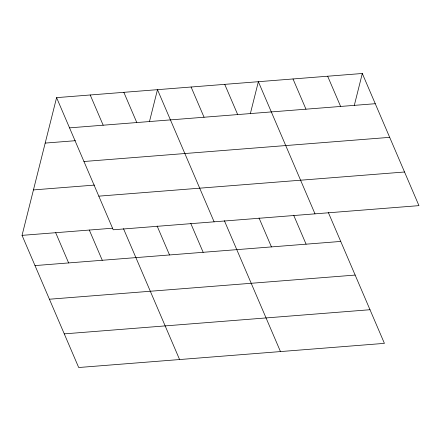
<?xml version="1.0" encoding="UTF-8"?>
<svg xmlns="http://www.w3.org/2000/svg" width="441" height="441" viewBox="0 0 441 441"><rect width="100%" height="100%" fill="white"/><g stroke="black" fill="none" stroke-linecap="round" stroke-linejoin="round"><path stroke-width="0.66" d="M328.319 212.468L384.414 343.363L78.691 367.513L22.05 235.362L56.586 97.637L362.309 73.487L418.95 205.638L113.221 229.789L56.586 97.637M149.427 121.749L157.476 89.666L214.111 221.817M250.317 113.778L258.365 81.701L315.001 213.846M354.266 105.57L362.309 73.487M69.54 127.862L375.263 103.712M45.186 143.088L75.383 140.701M83.955 161.5L389.684 137.349M33.444 189.917L94.528 185.088M98.806 196.151L404.535 172.001M22.05 235.362L112.642 228.206M35.004 265.587L340.733 241.436M49.42 299.224L355.148 275.074M64.276 333.876L369.999 309.725M327.663 76.227L340.617 106.452M293.011 78.961L305.966 109.186M293.667 215.208L306.082 244.176M224.734 84.358L237.688 114.583M259.021 217.948L271.435 246.91M191.102 87.015L204.056 117.24M224.37 220.682L280.47 351.571M190.738 223.339L203.152 252.307M123.844 92.323L136.798 122.554M157.112 225.996L169.526 254.964M90.212 94.98L103.166 125.211M123.48 228.653L179.581 359.542M89.308 230.048L102.262 260.278M55.682 232.705L68.636 262.935"/></g></svg>
